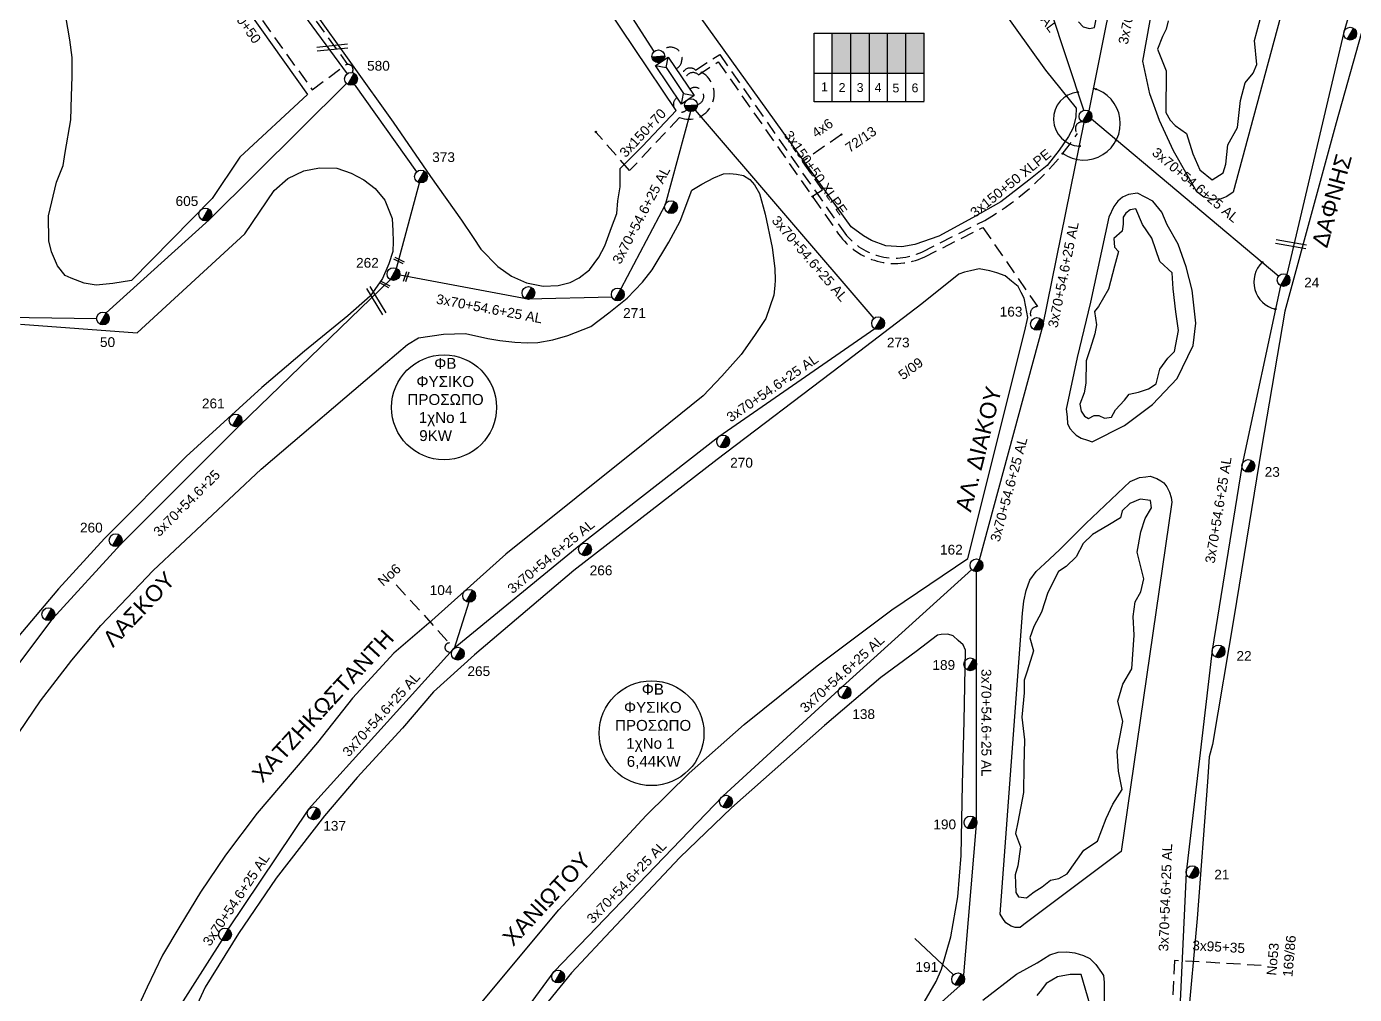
# Model space of a CAD drawing. Header units: millimetres. Extents: x 1421 to 10994, y 848 to 1896.
# Drawn here: x 9463.7 to 9708.6, y 1162.6 to 1341.1 of the extents above; entities that cross this region are included whole.
import ezdxf
from ezdxf.enums import TextEntityAlignment as Align

# ---------------------------------------------------------------- set-up
doc = ezdxf.new("R2010")
doc.units = ezdxf.units.MM
doc.linetypes.add('DASHED', pattern=[19.05, 12.7, -6.35])
for name, color, linetype, lineweight in [('.15AL', 7, 'DASHED', 30), ('3x150+50 XLPE', 7, 'SYN_LINE', 30), ('3x150+70', 7, 'Continuous', 30), ('3x70+54.6+25 AL', 7, 'SYN_LINE', 30), ('3x95+35', 7, 'Continuous', 30), ('4x16', 7, 'Continuous', 30), ('4x6', 7, 'SYN_LINE', 30), ('Pillar Υποσταθμού', 7, 'SYN_LINE', 30), ('Άγνωστα', 7, 'Continuous', 30)]:
    doc.layers.add(name, color=color, linetype=linetype, lineweight=lineweight)
for name, color, linetype in [('TEXT ΚΑΛΩΔΙΩΝ', 7, 'Continuous'), ('Μηχανική τομή', 7, 'Continuous'), ('Στύλος ΦΜ', 7, 'Continuous'), ('Στύλος ΦΜ @ 1', 7, 'Continuous'), ('Συνδέσεις', 7, 'Continuous'), ('Τομή', 7, 'Continuous'), ('Υποσταθμός εναέριος 2 στύλων', 7, 'Continuous'), ('Υποσταθμός πόλεως', 7, 'Continuous'), ('Υπόβαθρο ΔΕΗ', 7, 'Continuous')]:
    doc.layers.add(name, color=color, linetype=linetype)
doc.styles.add('arial', font='arial.ttf', dxfattribs={"height": 3})
doc.styles.get("Standard").update_dxf_attribs({"font": 'arial.ttf', "height": 1.8})
doc.linetypes.add('SYN_LINE', pattern='A,0.5,-0.0001,["/\\/\\/\\/",Standard,S=0.1,R=0,X=0,Y=-0.05],-0.25', length=0.7501)

# ---------------------------------------------------------------- blocks, each defined once
blk = doc.blocks.new('ΥΠΑΡΧΩΝ ΤΣΙΜΕΝΤΕΝΙΟΣ ΣΤΥΛΟΣ')
at = {"layer": 'Στύλος ΦΜ'}
blk.add_hatch(color=7, dxfattribs=at).paths.add_polyline_path([(-1.29, -2.28, 0.574793), (2.62, 0, 0.268822), (1.3, 2.27)])
at = {"layer": 'Στύλος ΦΜ', "color": 7}
blk.add_line((-1.29, -2.28), (1.3, 2.27), dxfattribs=at)
blk.add_circle((0, 0), 2.62, dxfattribs=at)
at = {"layer": 'Στύλος ΦΜ', "flags": 4}
for tag, p in [('ΑΡΙΘΜΟΣ', (-4.68, 8.05)), ('ΤΥΠΟΣ', (-4.91, 3.03))]:
    blk.add_attdef(tag, p, '', height=4, dxfattribs=at)
blk = doc.blocks.new('ΥΠΟΣΤΑΘΜΟΣ ΕΝΑΕΡΙΟΣ ΕΠΙ 2 ΣΤΥΛΩΝ')
at = {"layer": 'Υποσταθμός εναέριος 2 στύλων', "linetype": 'Continuous'}
for points in [[(-11.97, -2.11, 0.574793), (-8.45, -0.07, 0.268822), (-9.64, 1.98)], [(9.68, -2.15, 0.574793), (13.19, -0.1, 0.268822), (12.01, 1.95)]]:
    blk.add_hatch(color=256, dxfattribs=at).paths.add_polyline_path(points)
for p, q in [((-11.97, -2.11), (-9.64, 1.98)), ((9.68, -2.15), (12.01, 1.95))]:
    blk.add_line(p, q, dxfattribs=at)
for centre in [(-10.81, -0.07), (10.84, -0.1)]:
    blk.add_circle(centre, 2.36, dxfattribs=at)
at = {"layer": 'Υποσταθμός πόλεως', "linetype": 'Continuous', "ltscale": 40}
blk.add_lwpolyline([(-8.57, 2.82), (8.57, 2.82), (8.57, -2.82), (-8.57, -2.82)], close=True, dxfattribs=at)
for points in [[(-5.75, 0), (-8.57, 2.82)], [(-8.57, -2.82), (-5.75, 0)], [(-5.75, 0), (5.75, 0)], [(5.75, 0), (8.57, 2.82)], [(8.57, -2.82), (5.75, 0)]]:
    blk.add_lwpolyline(points, dxfattribs=at)
at = {"layer": 'Υποσταθμός εναέριος 2 στύλων', "ltscale": 40, "flags": 1}
for tag, p in [('ΜΕΤΑΣΧΗΜΑΤΙΣΜΟΣ', (14.09, 2.51)), ('ΙΣΧΥΣ', (14.07, -0.28)), ('ΑΡΙΘΜΟΣ', (14.19, -3))]:
    blk.add_attdef(tag, p, '', height=1.8, dxfattribs=at)
blk = doc.blocks.new('ΤΟΜΗ')
at = {"layer": 'Τομή', "ltscale": 40}
for p, q in [((11.33, -0.65), (-11.4, -0.65)), ((11.33, -3.42), (-11.4, -3.42))]:
    blk.add_line(p, q, dxfattribs=at)
blk = doc.blocks.new('_ΣΥΝΔΕΣΗ')
at = {"layer": 'Συνδέσεις', "linetype": 'SYN_LINE', "ltscale": 40}
blk.add_hatch(color=256, dxfattribs=at).paths.add_polyline_path([(0.5, -0.01, 1), (-0.5, -0.01, 1)])
at = {"layer": 'Συνδέσεις'}
blk.add_circle((0, -0.01), 0.5, dxfattribs=at)
blk = doc.blocks.new('ΜΗΧΑΝΙΚΗ ΤΟΜΗ')
at = {"layer": 'Μηχανική τομή', "ltscale": 40}
for p, q in [((-3.79, 1.21), (3.79, 1.21)), ((3.79, -0.34), (-3.79, -0.34))]:
    blk.add_line(p, q, dxfattribs=at)

msp = doc.modelspace()

# ---------------------------------------------------------------- hatches: boundary and pattern name
at = {"layer": 'Pillar Υποσταθμού', "linetype": 'Continuous', "lineweight": -3, "ltscale": 0.2}
h = msp.add_hatch(color=85, dxfattribs=at)
h.dxf.hatch_style = 1
h.paths.add_polyline_path([(9615.73, 1339.92), (9612.29, 1339.92), (9612.29, 1332.56), (9615.73, 1332.56)])
h = msp.add_hatch(color=6, dxfattribs=at)
h.dxf.hatch_style = 1
h.paths.add_polyline_path([(9619.17, 1339.92), (9615.73, 1339.92), (9615.73, 1332.56), (9619.17, 1332.55)])
h = msp.add_hatch(color=1, dxfattribs=at)
h.dxf.hatch_style = 1
h.paths.add_polyline_path([(9622.47, 1332.55), (9622.47, 1339.92), (9619.17, 1339.92), (9619.17, 1332.55)])
h = msp.add_hatch(color=206, dxfattribs=at)
h.dxf.hatch_style = 1
h.paths.add_polyline_path([(9625.85, 1332.55), (9625.85, 1339.92), (9622.56, 1339.92), (9622.55, 1332.55)])
h = msp.add_hatch(color=30, dxfattribs=at)
h.dxf.hatch_style = 1
h.paths.add_polyline_path([(9629.25, 1332.55), (9629.25, 1339.92), (9625.95, 1339.92), (9625.95, 1332.55)])

# ---------------------------------------------------------------- linework, layer by layer
at = {"layer": '.15AL', "color": 85, "linetype": 'DASHED', "lineweight": -3, "ltscale": 0.2}
msp.add_lwpolyline([(9514.86, 1345.25), (9522.89, 1334.15)], dxfattribs=at)
at = {"lineweight": -3, "ltscale": 0.2}
for centre in [(9540.68, 1270.91), (9578.95, 1210.81)]:
    msp.add_circle(centre, 9.67, dxfattribs=at)
at = {"layer": '3x150+50 XLPE', "color": 85, "linetype": 'DASHED', "lineweight": -3, "ltscale": 0.2}
msp.add_lwpolyline([(9471.65, 1391.76), (9516.36, 1329.5), (9522.4, 1333.97, -0.855025), (9523.73, 1332.66, -1.538523)], format="xyb", dxfattribs=at)
at = {"layer": '3x150+50 XLPE', "color": 30, "linetype": 'DASHED', "lineweight": -3, "ltscale": 0.2}
for points in [[(9584.69, 1331.61, -0.770565), (9587.04, 1333.12), (9591.53, 1335.99), (9614.28, 1303.45, 0.363988), (9628.8, 1299.54), (9640.4, 1305.4, 0.116771), (9657.5, 1321.44, -0.701161), (9658.4, 1323.55)], [(9675.38, 1168.88), (9674.56, 1151.69, 0.807471), (9674.73, 1149.65, 1.716015)]]:
    msp.add_lwpolyline(points, format="xyb", dxfattribs=at)
at = {"layer": '3x150+50 XLPE', "color": 206, "linetype": 'DASHED', "lineweight": -3, "ltscale": 0.2}
for points in [[(9588.24, 1332.7, -0.922322), (9584.11, 1324.37)], [(9585.22, 1330.77, -0.770565), (9587.58, 1332.27), (9591.26, 1334.63), (9613.46, 1302.87, 0.364348), (9629.24, 1298.64), (9640.07, 1304.11), (9650.12, 1289.49, 0.698198), (9649.26, 1287.19)]]:
    msp.add_lwpolyline(points, format="xyb", dxfattribs=at)
msp.add_lwpolyline([(9574.91, 1314.58), (9568.68, 1321.69)], dxfattribs=at)
at = {"layer": '3x150+50 XLPE', "color": 6, "linetype": 'DASHED', "lineweight": -3, "ltscale": 0.2}
msp.add_lwpolyline([(9531.84, 1238.17), (9541.67, 1227.45, 1.378988), (9542.15, 1225.96)], format="xyb", dxfattribs=at)
at = {"layer": '3x150+50 XLPE', "color": 1, "linetype": 'DASHED', "lineweight": -3, "ltscale": 0.2}
msp.add_arc((9582.45, 1335.21), 2.13, 299.2138, 138.1221, dxfattribs=at)
at = {"layer": '3x150+50 XLPE', "color": 85, "linetype": 'DASHED', "lineweight": -3, "ltscale": 0.2}
msp.add_arc((9586.96, 1328.29), 1.62, 286.0042, 126.011, dxfattribs=at)
at = {"layer": '3x150+50 XLPE', "color": 6, "linetype": 'DASHED', "lineweight": -3, "ltscale": 0.2}
msp.add_arc((9584.43, 1326.81), 1.45, 122.0475, 314.3566, dxfattribs=at)
at = {"layer": '3x150+70', "color": 206, "linetype": 'DASHED', "lineweight": -3, "ltscale": 0.2}
for points in [[(9584.11, 1324.37), (9574.91, 1314.58)], [(9606.79, 1316.21), (9610.46, 1310.96), (9608.64, 1309.77)]]:
    msp.add_lwpolyline(points, dxfattribs=at)
at = {"layer": '3x70+54.6+25 AL', "color": 1, "lineweight": -3, "ltscale": 15}
for points in [[(9430.15, 1451.71), (9451.41, 1430.75), (9464.74, 1412.5), (9483.34, 1386.29), (9499.53, 1364.15), (9522.83, 1332.45)], [(9736.9, 1442.33), (9729.9, 1419.69), (9720.8, 1388.55), (9706.65, 1340.13), (9696.09, 1295.4)]]:
    msp.add_lwpolyline(points, dxfattribs=at)
at = {"layer": '3x70+54.6+25 AL', "color": 1, "linetype": 'SYN_LINE', "lineweight": -3, "ltscale": 15}
for points in [[(9579.42, 1336.52), (9569.79, 1351.63), (9550.29, 1379.15), (9534.12, 1402.45), (9518.07, 1423.7)], [(9610.34, 1141.53), (9636.45, 1164.74), (9638.89, 1193.98), (9638.89, 1223.32), (9638.87, 1240.6)]]:
    msp.add_lwpolyline(points, dxfattribs=at)
at = {"layer": '3x70+54.6+25 AL', "color": 206, "linetype": 'SYN_LINE', "lineweight": -3, "ltscale": 15}
for points in [[(9658.67, 1325.71), (9652.55, 1344.28), (9632.22, 1371.92), (9611.11, 1400.42), (9595.98, 1422.69)], [(9639.46, 1242.8), (9651.14, 1285.9), (9658.75, 1323.42)]]:
    msp.add_lwpolyline(points, dxfattribs=at)
at = {"layer": '3x70+54.6+25 AL', "color": 30, "linetype": 'SYN_LINE', "lineweight": -3, "ltscale": 15}
for points in [[(9676.79, 1388.15), (9666.14, 1358.19), (9659.57, 1325.59)], [(9660.08, 1324.13), (9694.61, 1295.13)], [(9694.93, 1293.35), (9687.86, 1260.35), (9682.35, 1226.12), (9677.53, 1185.1), (9675.96, 1150.83)]]:
    msp.add_lwpolyline(points, dxfattribs=at)
at = {"layer": '3x70+54.6+25 AL', "color": 27, "lineweight": -3, "ltscale": 15}
for points in [[(9478.35, 1288.32), (9497.34, 1305.52), (9522.69, 1330.67)], [(9396.58, 1195.36), (9412.31, 1234.98), (9425.22, 1258.38), (9455.9, 1287.58), (9476.59, 1287.32)], [(9522.26, 1092.24), (9524.23, 1109.47), (9538.12, 1135.67), (9560.98, 1166.85), (9592.09, 1199.2), (9613.47, 1218.8), (9638, 1240.98)]]:
    msp.add_lwpolyline(points, dxfattribs=at)
at = {"layer": '3x70+54.6+25 AL', "color": 85, "linetype": 'SYN_LINE', "lineweight": -3, "ltscale": 15}
for points in [[(9535.64, 1314.35), (9524.2, 1330.54)], [(9586.12, 1325.48), (9581.45, 1308.29), (9573.28, 1292.78)], [(9531.94, 1296.51), (9536.13, 1312.34)], [(9571.67, 1291.23), (9556.11, 1290.84), (9532.51, 1295.27)]]:
    msp.add_lwpolyline(points, dxfattribs=at)
at = {"layer": '3x70+54.6+25 AL', "color": 6, "linetype": 'SYN_LINE', "lineweight": -3, "ltscale": 15}
for points in [[(9586.99, 1325.75), (9619.97, 1287.32)], [(9620.16, 1285.4), (9591.35, 1265.47), (9565.91, 1245.61), (9542.38, 1226.3), (9515.71, 1196.77), (9500.86, 1174.71)], [(9499.7, 1172.66), (9491.16, 1159.24), (9482.78, 1131.41)]]:
    msp.add_lwpolyline(points, dxfattribs=at)
at = {"layer": '3x70+54.6+25 AL', "color": 173, "lineweight": -3, "ltscale": 15}
msp.add_lwpolyline([(9431.23, 1156.94), (9442.01, 1183.17), (9453.07, 1211.36), (9468.55, 1231.94), (9480.99, 1245.6), (9503.01, 1267.61), (9530.78, 1294.47)], dxfattribs=at)
at = {"layer": '3x70+54.6+25 AL', "color": 6, "linetype": 'SYN_LINE', "lineweight": -3, "ltscale": 10}
msp.add_lwpolyline([(9545.26, 1234.97), (9542.58, 1226.46)], dxfattribs=at)
at = {"layer": '3x95+35', "color": 30, "linetype": 'DASHED', "lineweight": -3, "ltscale": 0.2}
msp.add_lwpolyline([(9691.35, 1167.97), (9675.38, 1168.88)], dxfattribs=at)
at = {"layer": '4x16', "color": 1, "linetype": 'SYN_LINE', "lineweight": -3, "ltscale": 10}
msp.add_lwpolyline([(9627.5, 1172.93), (9634.63, 1166.24)], dxfattribs=at)
at = {"layer": '4x6', "color": 206, "linetype": 'DASHED', "lineweight": -3, "ltscale": 0.2}
msp.add_lwpolyline([(9613.98, 1321.24), (9606.79, 1316.21)], dxfattribs=at)
at = {"layer": 'Pillar Υποσταθμού', "linetype": 'Continuous', "lineweight": -3, "ltscale": 40}
for points in [[(9608.96, 1327.28), (9608.96, 1339.92), (9629.25, 1339.92)], [(9612.29, 1327.28), (9612.29, 1339.92)], [(9615.73, 1327.27), (9615.73, 1339.92)], [(9619.17, 1327.27), (9619.17, 1339.92)], [(9622.47, 1327.27), (9622.47, 1339.92)], [(9625.85, 1327.26), (9625.85, 1339.92)], [(9629.25, 1327.38), (9629.25, 1339.92)], [(9608.96, 1332.56), (9629.25, 1332.54)], [(9629.25, 1327.25), (9629.25, 1327.25), (9608.96, 1327.28)]]:
    msp.add_lwpolyline(points, dxfattribs=at)
at = {"layer": 'Υπόβαθρο ΔΕΗ', "lineweight": -3, "ltscale": 0.1}
for points in [[(9586.61, 1423.84), (9651.6, 1333.11), (9657.26, 1326.07), (9657.21, 1324.52), (9656.71, 1322.47), (9655.83, 1320.84), (9654.15, 1318.36), (9651.94, 1315.5), (9648.54, 1312.81), (9643.35, 1308.84), (9638.16, 1305.87), (9631.93, 1302.48), (9627.5, 1300.97), (9625.09, 1300.5), (9622.17, 1300.73), (9619.53, 1301.67), (9618.02, 1302.57), (9615.75, 1304.22), (9540.65, 1408.78)], [(9470.83, 1408.18), (9531.31, 1323.54), (9538.21, 1313.52), (9543.88, 1305.44), (9546.07, 1302.25), (9547.45, 1300.09), (9550.59, 1296.88), (9553.11, 1295.09), (9555.89, 1293.86), (9558.94, 1293.27), (9561.72, 1293.4), (9563.94, 1293.92), (9565.61, 1294.82), (9567.48, 1296.29), (9569.23, 1298.64), (9570.35, 1300.71), (9571.56, 1304.08), (9572.53, 1306.68), (9572.76, 1309), (9573.18, 1311.56), (9573.15, 1314.94), (9577.31, 1319.1), (9583.49, 1325.67), (9560.46, 1360.02)], [(9467.9, 1395.59), (9515.52, 1328.62), (9503.01, 1317.08), (9497.93, 1309.41), (9483.07, 1294.33), (9479.58, 1293.76), (9476.54, 1293.47), (9474.34, 1293.79), (9471.92, 1294.72), (9470.82, 1295.21), (9469.42, 1296.99), (9468.27, 1299.62), (9467.82, 1301.62), (9467.71, 1306.22), (9469.23, 1312.43), (9470.46, 1315.54), (9470.81, 1317.93), (9471.87, 1323.95), (9471.97, 1328.33), (9472.13, 1331.91), (9472.13, 1335.43), (9471.7, 1338.72), (9470.27, 1346.97)], [(9720.25, 1377.04), (9705.22, 1323.37), (9701.5, 1309.84), (9695.77, 1288.68), (9691.46, 1263.39), (9686.38, 1232.43), (9682.4, 1208.72), (9681.81, 1206.48), (9681.47, 1201.83), (9679.57, 1176.66), (9677.82, 1157.11), (9677.92, 1147.77), (9678.54, 1126.52), (9678.9, 1116.29)], [(9698.09, 1354.6), (9686.2, 1310.63), (9685.04, 1309.77), (9684.02, 1309.38), (9682.58, 1309.23), (9680.82, 1309.65), (9679.49, 1310.65), (9677.73, 1313.77), (9675.2, 1318.25), (9672.6, 1323.8), (9670.84, 1328.75), (9669.56, 1334.78), (9672.15, 1349.16)], [(9657.66, 1342.03), (9658.58, 1341.08), (9659.7, 1340.77), (9660.61, 1341), (9661.02, 1342.8)], [(9674.21, 1342.2), (9673.84, 1340.64), (9673.21, 1339.33), (9672.27, 1336.95), (9673.84, 1332.99), (9673.77, 1325.31), (9674.59, 1323.87), (9675.52, 1322.87), (9677.59, 1321.43), (9678.78, 1317.65), (9680.09, 1314.71), (9682.34, 1312.9), (9684.34, 1314.15), (9684.84, 1315.77), (9685.22, 1319.33), (9687.03, 1322.52), (9687.59, 1327.48), (9688.41, 1330.79), (9689.91, 1332.54), (9690.59, 1334.17), (9690.16, 1338.6), (9691.41, 1343.38)], [(9462.58, 1286.25), (9484.07, 1284.68), (9503.92, 1302.91), (9509.35, 1310.89), (9511.86, 1313.11), (9514.83, 1314.52), (9517.72, 1315.07), (9520.89, 1315.05), (9523.57, 1314.13), (9525.91, 1312.88), (9527.97, 1311.26), (9529.78, 1309.13), (9531.11, 1305.74), (9531.27, 1303.45), (9531.33, 1301.53), (9531.22, 1299.68), (9530.51, 1297.39), (9529.33, 1294.65), (9527.06, 1291.42), (9522.92, 1287.78), (9514.97, 1281.29), (9507.05, 1274.58), (9493.14, 1261.85), (9478.04, 1246.72), (9469.59, 1237.45), (9461.99, 1228.37)], [(9460.96, 1208.99), (9466.27, 1216.77), (9472.05, 1224.27), (9477.4, 1230.66), (9487.04, 1240.83), (9506.96, 1259.5), (9529.91, 1279.06), (9533.92, 1282.48), (9535.95, 1283.72), (9540.58, 1284.39), (9544.65, 1284.55), (9548.76, 1283.6), (9551, 1283.23), (9553.71, 1282.91), (9555.99, 1282.8), (9557.98, 1282.87), (9560.77, 1283.35), (9563.49, 1284.19), (9567.74, 1285.83), (9571.1, 1288.36), (9574.48, 1291.04), (9577.26, 1293.98), (9579.08, 1296.28), (9582.11, 1301.38), (9584.21, 1305.28), (9586.38, 1310.97), (9588.2, 1312.1), (9590.41, 1313.23), (9592.2, 1313.98), (9593.37, 1314.02), (9594.62, 1313.94), (9595.91, 1313.69), (9597.08, 1312.91), (9597.94, 1311.95), (9598.87, 1310.34), (9599.93, 1306.57), (9601.18, 1300.4), (9601.67, 1296.5), (9601.75, 1294.38), (9601.67, 1293.38), (9601.51, 1291.61), (9600.01, 1287.28), (9597.94, 1284.19), (9595.46, 1280.65), (9591.9, 1276.64), (9588.5, 1273.01), (9578.02, 1264.63), (9552.1, 1243.83), (9537.88, 1231.08), (9531.41, 1225.56), (9523.82, 1217.29), (9517.37, 1209.1), (9506.22, 1196.05), (9500.4, 1188.34), (9495.79, 1181.46), (9491.94, 1175.21), (9488.79, 1169.84), (9485.94, 1163.97), (9483.06, 1157.71)], [(9543.32, 1156.06), (9561.83, 1178.21), (9577.93, 1195.61), (9585.87, 1203.44), (9596.02, 1212.41), (9609.48, 1223.24), (9623.24, 1233.54), (9637.29, 1243.06), (9647.79, 1285.01), (9648.34, 1287.47), (9648, 1289.46), (9647.65, 1291.05), (9647.12, 1292.11), (9646.59, 1293.17), (9645.32, 1294.21), (9644.17, 1295.15), (9642.61, 1295.72), (9641.34, 1296.08), (9639.35, 1296.44), (9637.78, 1296.08), (9636.66, 1295.84), (9635.65, 1295.47), (9628.82, 1290.01), (9613.72, 1278.52), (9591.08, 1261.28), (9564.59, 1240.83), (9546.3, 1225.28), (9538.73, 1218.41), (9533.05, 1211.71), (9524.69, 1202.64), (9518.61, 1195.56), (9509.75, 1184.08), (9502.75, 1173.89), (9496.61, 1163.95), (9493.67, 1157.59)], [(9629.23, 1161.23), (9631.42, 1165.03), (9632.41, 1167.28), (9634.13, 1173.23), (9635.43, 1180.64), (9636.07, 1188.27), (9636.31, 1201.42), (9636.62, 1213.03), (9636.88, 1226.13), (9636.45, 1227.1), (9635.52, 1227.92), (9634.59, 1228.74), (9633.57, 1229.06), (9632.34, 1229.04), (9631.71, 1228.92), (9627.76, 1225.9), (9621.26, 1221.09), (9610.86, 1212.24), (9593.72, 1197.03), (9584.18, 1187.86), (9569.48, 1172.29), (9564.21, 1166.61), (9554.76, 1155.03)], [(9640.02, 1161.56), (9646.23, 1166.37), (9650.04, 1168.47), (9652.42, 1169.96), (9653.94, 1170.43), (9655.52, 1170.46), (9657.01, 1170.31), (9658.59, 1169.81), (9659.81, 1169.27), (9660.88, 1168.14), (9661.92, 1166.69), (9662.28, 1166.09), (9662.43, 1164.84), (9662.27, 1150.55)], [(9659.75, 1160.84), (9658.21, 1166.28), (9656.14, 1166.33), (9653.84, 1165.85), (9651.72, 1164.65), (9650.86, 1163.5), (9649.99, 1162.44)]]:
    msp.add_lwpolyline(points, dxfattribs=at)
for points in [[(9663.27, 1305.98), (9659.91, 1290.34), (9657.45, 1280.12), (9655.43, 1270.56), (9655.57, 1269.16), (9655.69, 1267.89), (9656.16, 1266.97), (9656.68, 1266.35), (9657.25, 1265.76), (9658.2, 1265.21), (9659.32, 1264.83), (9660.18, 1264.53), (9666.2, 1267.59), (9671.35, 1271.45), (9675.9, 1276.23), (9678.86, 1282.31), (9679.3, 1286.46), (9678.63, 1292.54), (9677.52, 1296.8), (9676.07, 1300.99), (9674.05, 1304.6), (9673.03, 1306.92), (9671.39, 1308.97), (9668.55, 1310.41), (9666.9, 1310.19), (9665.83, 1309.69), (9664.94, 1308.93), (9664.23, 1307.95)], [(9668.25, 1307.54), (9667.23, 1307.32), (9666.42, 1306.7), (9665.94, 1305.98), (9665.94, 1304.69), (9665.75, 1303.43), (9664.21, 1302.04), (9664.3, 1300.48), (9665.06, 1299.63), (9664.33, 1296.94), (9663.21, 1292.69), (9661.4, 1289.54), (9660.67, 1288.62), (9661.01, 1286.13), (9660.71, 1284.49), (9659.86, 1281.73), (9659.12, 1279.52), (9659.06, 1275.4), (9658.72, 1273.56), (9657.93, 1271.47), (9658.18, 1270.23), (9658.78, 1269.26), (9659.51, 1268.86), (9660.6, 1269.38), (9661.45, 1269.38), (9662.46, 1268.92), (9663.76, 1269.11), (9664.52, 1270.44), (9666.19, 1272.23), (9667.01, 1273.32), (9668.74, 1273.72), (9670.59, 1274.32), (9671.99, 1275.26), (9672.69, 1277.95), (9674.15, 1279.98), (9675.42, 1281.19), (9676.16, 1285.09), (9675.64, 1288.54), (9675.12, 1292.74), (9674.97, 1295.74), (9672.69, 1297.84), (9671.21, 1302.13), (9669.48, 1304.65)], [(9674.89, 1253.43), (9665.54, 1189.01), (9647.59, 1175.51), (9646.92, 1175), (9646.03, 1175), (9645.26, 1175.21), (9644.26, 1175.85), (9643.72, 1176.62), (9643.26, 1177.41), (9647.36, 1232.94), (9647.58, 1235.15), (9648.05, 1237.13), (9648.71, 1239.04), (9649.88, 1240.66), (9651.51, 1242.08), (9654.18, 1244.65), (9659.05, 1249.49), (9667.19, 1257.22), (9668.91, 1257.96), (9670.13, 1258.12), (9670.93, 1258.23), (9672.16, 1257.81), (9672.87, 1257.36), (9673.41, 1256.96), (9673.96, 1256.23), (9674.48, 1255.29), (9674.77, 1254.29)], [(9669.04, 1254), (9667.15, 1253.16), (9665.73, 1251.83), (9665.41, 1250.51), (9663.07, 1249.12), (9660.25, 1247.45), (9658.54, 1245.79), (9657.29, 1243.36), (9655.39, 1241.57), (9654.02, 1240.62), (9652.04, 1236.73), (9650.86, 1233.11), (9649.45, 1230.52), (9648.74, 1228.4), (9649.4, 1226), (9648.2, 1222.25), (9647.66, 1220.57), (9647.69, 1218.27), (9647.26, 1213.78), (9647.73, 1209.58), (9647.63, 1204.8), (9647.52, 1199.89), (9646.49, 1194.39), (9646.09, 1192.28), (9647, 1189.83), (9646.52, 1186.33), (9645.99, 1184.66), (9646.06, 1183.09), (9646.16, 1181.42), (9646.62, 1180.65), (9648.13, 1180.45), (9648.73, 1180.92), (9649.5, 1181.52), (9651, 1182.49), (9652.54, 1183.72), (9654.05, 1184.02), (9655.58, 1184.86), (9658.69, 1189.23), (9661.17, 1190.9), (9662.79, 1195.08), (9664.02, 1197.69), (9665.73, 1200.42), (9665.09, 1203.78), (9664.82, 1207.47), (9665.84, 1212.99), (9664.93, 1216.73), (9665.84, 1219.88), (9667.5, 1222.71), (9667.93, 1228.9), (9667.77, 1232.32), (9668.14, 1235.04), (9669.16, 1236.91), (9669.74, 1239.31), (9668.51, 1244.17), (9669.21, 1247.98), (9669.96, 1250.44), (9671.13, 1252.36), (9670.97, 1253.75)]]:
    msp.add_lwpolyline(points, close=True, dxfattribs=at)
at = {"layer": 'Υπόβαθρο ΔΕΗ', "lineweight": -3}
for centre, radius, start, end in [((9658.64, 1323.26), 6.75, 235.1824, 74.8085), ((9658.08, 1324.09), 5, 95.9253, 267.6164), ((9695.13, 1294.02), 5.11, 134.1378, 257.2841)]:
    msp.add_arc(centre, radius, start, end, dxfattribs=at)

# ---------------------------------------------------------------- block references
at = {"layer": 'Μηχανική τομή', "lineweight": -3, "xscale": 0.2499999999999679, "yscale": 0.2499999999999679, "zscale": 0.2499999999999679}
for p, rotation in [((9532.43, 1298.09), 152.5397229287567), ((9533.82, 1294.98), 70.52387694504057), ((9529.83, 1293.69), 152.5397229287567)]:
    msp.add_blockref('ΜΗΧΑΝΙΚΗ ΤΟΜΗ', p, dxfattribs=dict(at, rotation=rotation))
at = {"layer": 'Στύλος ΦΜ @ 1', "color": 1, "lineweight": -3, "ltscale": 40}
ref = msp.add_blockref('ΥΠΑΡΧΩΝ ΤΣΙΜΕΝΤΕΝΙΟΣ ΣΤΥΛΟΣ', (9707.79, 1339.84), dxfattribs=dict(at, xscale=0.4499999999998181, yscale=0.4499999999998181, zscale=0.4499999999998181))
ref.add_attrib('ΑΡΙΘΜΟΣ', '25', (9711.46, 1338.12), dxfattribs={"layer": 'Στύλος ΦΜ', "height": 1.8, "flags": 4})
ref = msp.add_blockref('ΥΠΑΡΧΩΝ ΤΣΙΜΕΝΤΕΝΙΟΣ ΣΤΥΛΟΣ', (9523.52, 1331.5), dxfattribs=dict(at, xscale=0.4499999999998181, yscale=0.4499999999998181, zscale=0.4499999999998181))
ref.add_attrib('ΑΡΙΘΜΟΣ', '580', (9526.49, 1333.01), dxfattribs={"layer": 'Στύλος ΦΜ', "height": 1.8, "flags": 4})
at = {"layer": 'Στύλος ΦΜ @ 1', "color": 1, "lineweight": -3, "ltscale": 40, "xscale": 0.4499999999998181, "yscale": 0.4499999999998181, "zscale": 0.4499999999998181}
for p in [(9658.99, 1324.57), (9582.54, 1307.84), (9556.24, 1292.01), (9467.7, 1232.76), (9592.69, 1198.18), (9500.28, 1173.68), (9561.72, 1165.93)]:
    msp.add_blockref('ΥΠΑΡΧΩΝ ΤΣΙΜΕΝΤΕΝΙΟΣ ΣΤΥΛΟΣ', p, dxfattribs=at)
at = {"layer": 'Στύλος ΦΜ @ 1', "color": 1, "lineweight": -3, "ltscale": 40}
ref = msp.add_blockref('ΥΠΑΡΧΩΝ ΤΣΙΜΕΝΤΕΝΙΟΣ ΣΤΥΛΟΣ', (9536.43, 1313.48), dxfattribs=dict(at, xscale=0.4499999999998181, yscale=0.4499999999998181, zscale=0.4499999999998181))
ref.add_attrib('ΑΡΙΘΜΟΣ', '373', (9538.5, 1316.16), dxfattribs={"layer": 'Στύλος ΦΜ', "height": 1.8, "flags": 4})
ref = msp.add_blockref('ΥΠΑΡΧΩΝ ΤΣΙΜΕΝΤΕΝΙΟΣ ΣΤΥΛΟΣ', (9496.67, 1306.49), dxfattribs=dict(at, xscale=0.4499999999998181, yscale=0.4499999999998181, zscale=0.4499999999998181))
ref.add_attrib('ΑΡΙΘΜΟΣ', '605', (9491.17, 1308.06), dxfattribs={"layer": 'Στύλος ΦΜ', "height": 1.8, "flags": 4})
ref = msp.add_blockref('ΥΠΑΡΧΩΝ ΤΣΙΜΕΝΤΕΝΙΟΣ ΣΤΥΛΟΣ', (9531.36, 1295.49), dxfattribs=dict(at, xscale=0.4499999999998181, yscale=0.4499999999998181, zscale=0.4499999999998181))
ref.add_attrib('ΑΡΙΘΜΟΣ', '262', (9524.46, 1296.67), dxfattribs={"layer": 'Στύλος ΦΜ', "height": 1.8, "flags": 4})
ref = msp.add_blockref('ΥΠΑΡΧΩΝ ΤΣΙΜΕΝΤΕΝΙΟΣ ΣΤΥΛΟΣ', (9695.51, 1294.38), dxfattribs=dict(at, xscale=0.4499999999998181, yscale=0.4499999999998181, zscale=0.4499999999998181))
ref.add_attrib('ΑΡΙΘΜΟΣ', '24', (9699.31, 1293.03), dxfattribs={"layer": 'Στύλος ΦΜ', "height": 1.8, "flags": 4})
ref = msp.add_blockref('ΥΠΑΡΧΩΝ ΤΣΙΜΕΝΤΕΝΙΟΣ ΣΤΥΛΟΣ', (9572.73, 1291.73), dxfattribs=dict(at, xscale=0.4499999999998181, yscale=0.4499999999998181, zscale=0.4499999999998181))
ref.add_attrib('ΑΡΙΘΜΟΣ', '271', (9573.71, 1287.41), dxfattribs={"layer": 'Στύλος ΦΜ', "height": 1.8, "flags": 4})
ref = msp.add_blockref('ΥΠΑΡΧΩΝ ΤΣΙΜΕΝΤΕΝΙΟΣ ΣΤΥΛΟΣ', (9477.77, 1287.3), dxfattribs=dict(at, xscale=0.4499999999998181, yscale=0.4499999999998181, zscale=0.4499999999998181))
ref.add_attrib('ΑΡΙΘΜΟΣ', '50', (9477.23, 1282.04), dxfattribs={"layer": 'Στύλος ΦΜ', "height": 1.8, "flags": 4})
ref = msp.add_blockref('ΥΠΑΡΧΩΝ ΤΣΙΜΕΝΤΕΝΙΟΣ ΣΤΥΛΟΣ', (9650.03, 1286.3), dxfattribs=dict(at, xscale=0.4499999999998181, yscale=0.4499999999998181, zscale=0.4499999999998181))
ref.add_attrib('ΑΡΙΘΜΟΣ', '163', (9643.16, 1287.66), dxfattribs={"layer": 'Στύλος ΦΜ', "height": 1.8, "flags": 4})
ref = msp.add_blockref('ΥΠΑΡΧΩΝ ΤΣΙΜΕΝΤΕΝΙΟΣ ΣΤΥΛΟΣ', (9620.74, 1286.43), dxfattribs=dict(at, xscale=0.4499999999998181, yscale=0.4499999999998181, zscale=0.4499999999998181))
ref.add_attrib('ΑΡΙΘΜΟΣ', '273', (9622.35, 1281.97), dxfattribs={"layer": 'Στύλος ΦΜ', "height": 1.8, "flags": 4})
ref = msp.add_blockref('ΥΠΑΡΧΩΝ ΤΣΙΜΕΝΤΕΝΙΟΣ ΣΤΥΛΟΣ', (9502.24, 1268.5), dxfattribs=dict(at, xscale=0.4499999999998181, yscale=0.4499999999998181, zscale=0.4499999999998181))
ref.add_attrib('ΑΡΙΘΜΟΣ', '261', (9496.03, 1270.73), dxfattribs={"layer": 'Στύλος ΦΜ', "height": 1.8, "flags": 4})
ref = msp.add_blockref('ΥΠΑΡΧΩΝ ΤΣΙΜΕΝΤΕΝΙΟΣ ΣΤΥΛΟΣ', (9592.16, 1264.61), dxfattribs=dict(at, xscale=0.4499999999998181, yscale=0.4499999999998181, zscale=0.4499999999998181))
ref.add_attrib('ΑΡΙΘΜΟΣ', '270', (9593.45, 1259.8), dxfattribs={"layer": 'Στύλος ΦΜ', "height": 1.8, "flags": 4})
ref = msp.add_blockref('ΥΠΑΡΧΩΝ ΤΣΙΜΕΝΤΕΝΙΟΣ ΣΤΥΛΟΣ', (9689.01, 1260.11), dxfattribs=dict(at, xscale=0.4499999999998181, yscale=0.4499999999998181, zscale=0.4499999999998181))
ref.add_attrib('ΑΡΙΘΜΟΣ', '23', (9692.02, 1258.1), dxfattribs={"layer": 'Στύλος ΦΜ', "height": 1.8, "flags": 4})
ref = msp.add_blockref('ΥΠΑΡΧΩΝ ΤΣΙΜΕΝΤΕΝΙΟΣ ΣΤΥΛΟΣ', (9480.13, 1246.41), dxfattribs=dict(at, xscale=0.4499999999998181, yscale=0.4499999999998181, zscale=0.4499999999998181))
ref.add_attrib('ΑΡΙΘΜΟΣ', '260', (9473.54, 1247.83), dxfattribs={"layer": 'Στύλος ΦΜ', "height": 1.8, "flags": 4})
ref = msp.add_blockref('ΥΠΑΡΧΩΝ ΤΣΙΜΕΝΤΕΝΙΟΣ ΣΤΥΛΟΣ', (9566.67, 1244.71), dxfattribs=dict(at, xscale=0.4499999999998181, yscale=0.4499999999998181, zscale=0.4499999999998181))
ref.add_attrib('ΑΡΙΘΜΟΣ', '266', (9567.54, 1239.94), dxfattribs={"layer": 'Στύλος ΦΜ', "height": 1.8, "flags": 4})
ref = msp.add_blockref('ΥΠΑΡΧΩΝ ΤΣΙΜΕΝΤΕΝΙΟΣ ΣΤΥΛΟΣ', (9638.87, 1241.77), dxfattribs=dict(at, xscale=0.4499999999998181, yscale=0.4499999999998181, zscale=0.4499999999998181))
ref.add_attrib('ΑΡΙΘΜΟΣ', '162', (9632.15, 1243.76), dxfattribs={"layer": 'Στύλος ΦΜ', "height": 1.8, "flags": 4})
ref = msp.add_blockref('ΥΠΑΡΧΩΝ ΤΣΙΜΕΝΤΕΝΙΟΣ ΣΤΥΛΟΣ', (9545.32, 1236.15), dxfattribs=dict(at, xscale=0.4499999999998181, yscale=0.4499999999998181, zscale=0.4499999999998181))
ref.add_attrib('ΑΡΙΘΜΟΣ', '104', (9538.04, 1236.3), dxfattribs={"layer": 'Στύλος ΦΜ', "height": 1.8, "flags": 4})
ref = msp.add_blockref('ΥΠΑΡΧΩΝ ΤΣΙΜΕΝΤΕΝΙΟΣ ΣΤΥΛΟΣ', (9683.51, 1225.89), dxfattribs=dict(at, xscale=0.4499999999998181, yscale=0.4499999999998181, zscale=0.4499999999998181))
ref.add_attrib('ΑΡΙΘΜΟΣ', '22', (9686.82, 1224.16), dxfattribs={"layer": 'Στύλος ΦΜ', "height": 1.8, "flags": 4})
ref = msp.add_blockref('ΥΠΑΡΧΩΝ ΤΣΙΜΕΝΤΕΝΙΟΣ ΣΤΥΛΟΣ', (9543.22, 1225.48), dxfattribs=dict(at, xscale=0.4499999999998181, yscale=0.4499999999998181, zscale=0.4499999999998181))
ref.add_attrib('ΑΡΙΘΜΟΣ', '265', (9545, 1221.35), dxfattribs={"layer": 'Στύλος ΦΜ', "height": 1.8, "flags": 4})
ref = msp.add_blockref('ΥΠΑΡΧΩΝ ΤΣΙΜΕΝΤΕΝΙΟΣ ΣΤΥΛΟΣ', (9637.73, 1223.52), dxfattribs=dict(at, xscale=0.4499999999998181, yscale=0.4499999999998181, zscale=0.4499999999998181))
ref.add_attrib('ΑΡΙΘΜΟΣ', '189', (9630.75, 1222.49), dxfattribs={"layer": 'Στύλος ΦΜ', "height": 1.8, "flags": 4})
ref = msp.add_blockref('ΥΠΑΡΧΩΝ ΤΣΙΜΕΝΤΕΝΙΟΣ ΣΤΥΛΟΣ', (9614.55, 1218.33), dxfattribs=dict(at, xscale=0.4499999999998181, yscale=0.4499999999998181, zscale=0.4499999999998181))
ref.add_attrib('ΑΡΙΘΜΟΣ', '138', (9615.97, 1213.43), dxfattribs={"layer": 'Στύλος ΦΜ', "height": 1.8, "flags": 4})
ref = msp.add_blockref('ΥΠΑΡΧΩΝ ΤΣΙΜΕΝΤΕΝΙΟΣ ΣΤΥΛΟΣ', (9516.63, 1196.03), dxfattribs=dict(at, xscale=0.4499999999998181, yscale=0.4499999999998181, zscale=0.4499999999998181))
ref.add_attrib('ΑΡΙΘΜΟΣ', '137', (9518.41, 1192.83), dxfattribs={"layer": 'Στύλος ΦΜ', "height": 1.8, "flags": 4})
ref = msp.add_blockref('ΥΠΑΡΧΩΝ ΤΣΙΜΕΝΤΕΝΙΟΣ ΣΤΥΛΟΣ', (9637.77, 1194.34), dxfattribs=dict(at, xscale=0.4499999999998181, yscale=0.4499999999998181, zscale=0.4499999999998181))
ref.add_attrib('ΑΡΙΘΜΟΣ', '190', (9630.92, 1193.09), dxfattribs={"layer": 'Στύλος ΦΜ', "height": 1.8, "flags": 4})
ref = msp.add_blockref('ΥΠΑΡΧΩΝ ΤΣΙΜΕΝΤΕΝΙΟΣ ΣΤΥΛΟΣ', (9678.7, 1185.19), dxfattribs=dict(at, xscale=0.4499999999998181, yscale=0.4499999999998181, zscale=0.4499999999998181))
ref.add_attrib('ΑΡΙΘΜΟΣ', '21', (9682.73, 1183.83), dxfattribs={"layer": 'Στύλος ΦΜ', "height": 1.8, "flags": 4})
ref = msp.add_blockref('ΥΠΑΡΧΩΝ ΤΣΙΜΕΝΤΕΝΙΟΣ ΣΤΥΛΟΣ', (9635.49, 1165.43), dxfattribs=dict(at, xscale=0.4499999999998181, yscale=0.4499999999998181, zscale=0.4499999999998181))
ref.add_attrib('ΑΡΙΘΜΟΣ', '191', (9627.62, 1166.79), dxfattribs={"layer": 'Στύλος ΦΜ', "height": 1.8, "flags": 4})
at = {"layer": 'Συνδέσεις', "lineweight": -3, "xscale": 0.25, "yscale": 0.25, "zscale": 0.25}
for p in [(9588.24, 1332.7), (9657.57, 1329.06), (9660.92, 1329.6), (9568.68, 1321.7), (9613.98, 1321.24), (9664.64, 1320.15), (9654.79, 1317.72), (9657.88, 1319.1), (9608.64, 1309.78), (9691.57, 1297.68), (9694, 1289.03)]:
    msp.add_blockref('_ΣΥΝΔΕΣΗ', p, dxfattribs=at)
at = {"layer": 'Τομή', "lineweight": -3}
for p, xscale, yscale, zscale, rotation in [((9520.05, 1337.74), 0.2499999999999999, 0.2499999999999999, 0.2499999999999999, 5.900406758846829), ((9696.99, 1301.5), 0.2499999999999999, 0.2499999999999999, 0.2499999999999999, 349.9345397356103), ((9527.72, 1290.33), 0.2499999999999998, 0.2499999999999998, 0.2499999999999998, 121.3733530831924)]:
    msp.add_blockref('ΤΟΜΗ', p, dxfattribs=dict(at, xscale=xscale, yscale=yscale, zscale=zscale, rotation=rotation))
at = {"layer": 'Υποσταθμός εναέριος 2 στύλων', "lineweight": -3, "xscale": 0.5000000000001579, "yscale": 0.5000000000001579, "zscale": 0.5000000000001579, "rotation": 303.848266712293}
msp.add_blockref('ΥΠΟΣΤΑΘΜΟΣ ΕΝΑΕΡΙΟΣ ΕΠΙ 2 ΣΤΥΛΩΝ', (9583.25, 1331.18), dxfattribs=at)

# ---------------------------------------------------------------- texts
at = {"layer": 'Pillar Υποσταθμού', "linetype": 'Continuous', "lineweight": -3, "ltscale": 30, "char_height": 1.63, "width": 11.2573, "attachment_point": 1}
for s, insert in [('1', (9610.21, 1330.84)), ('2', (9613.45, 1330.71)), ('3', (9616.78, 1330.71)), ('4', (9620.08, 1330.71)), ('5', (9623.38, 1330.63)), ('6', (9626.9, 1330.65))]:
    msp.add_mtext(s, dxfattribs=dict(at, insert=insert))
at = {"layer": 'TEXT ΚΑΛΩΔΙΩΝ', "lineweight": -3, "ltscale": 15, "style": 'arial'}
for s, rotation, p in [('3x70+54.6+25 AL', 306.3249, (9647.28, 1348.41)), ('3x70+54.6+25 AL', 78.6118, (9667.84, 1347.65)), ('3x70+54.6+25 AL', 310.6376, (9608.14, 1298.35)), ('3x70+54.6+25 AL', 78.5274, (9654.9, 1295.38)), ('3x70+54.6+25 AL', 34.6881, (9601.22, 1274.49)), ('3x70+54.6+25 AL', 74.8361, (9644.84, 1255.78)), ('3x70+54.6+25', 44.9308, (9493.22, 1253.25)), ('3x70+54.6+25 AL', 39.3733, (9560.4, 1243.42)), ('3x70+54.6+25 AL', 42.1362, (9614.09, 1221.78)), ('3x70+54.6+25 AL', 270.011, (9640.69, 1212.73)), ('3x70+54.6+25 AL', 47.9161, (9529.1, 1214.28)), ('3x70+54.6+25 AL', 46.1232, (9574.33, 1183.33)), ('3x70+54.6+25 AL', 56.0575, (9502.33, 1180.12))]:
    msp.add_text(s, height=1.8, rotation=rotation, dxfattribs=at).set_placement(p, align=Align.MIDDLE_CENTER)
at = {"layer": 'TEXT ΚΑΛΩΔΙΩΝ', "lineweight": -3, "ltscale": 0.2, "style": 'arial'}
for s, rotation, p in [('3x150+50 ', 305.6832, (9503.29, 1342.57)), ('3x150+70', 46.7867, (9577.32, 1321.53)), ('4x6', 34.9595, (9610.45, 1322.43)), ('3x150+50 XLPE', 304.9595, (9609.21, 1314.19)), ('3x150+50 XLPE', 38.9207, (9645.16, 1312.28)), ('3x70+54.6+25 AL', 319.9742, (9679.27, 1311.93)), ('3x70+54.6+25 AL', 62.2387, (9577.04, 1306.36)), ('3x70+54.6+25 AL', 349.3477, (9549.04, 1289.11)), ('3x70+54.6+25 AL', 80.8615, (9683.47, 1251.96)), ('3x70+54.6+25 AL', 87.8484, (9673.71, 1180.49)), ('3x95+35', 356.7425, (9683.54, 1171.42))]:
    msp.add_text(s, height=1.8, rotation=rotation, dxfattribs=at).set_placement(p, align=Align.MIDDLE_CENTER)
at = {"layer": 'Άγνωστα', "lineweight": -3, "ltscale": 0.2, "char_height": 1.8, "width": 18.6352, "attachment_point": 1, "style": 'arial'}
for s, insert, rotation in [('72/13', (9614.44, 1319.28), 35), ('5/09', (9624.24, 1277.3), 37), ('No6', (9528.26, 1239.14), 42), ('No53\\P169/86', (9692.35, 1166.21), 85)]:
    msp.add_mtext(s, dxfattribs=dict(at, insert=insert, rotation=rotation))
at = {"layer": 'Υπόβαθρο ΔΕΗ', "lineweight": -3, "ltscale": 0.1, "style": 'arial'}
for s, rotation, p in [('ΔΑΦΝΗΣ', 74.8358, (9704.4, 1309.05)), ('ΑΛ. ΔΙΑΚΟΥ', 75.9416, (9639.25, 1263.23)), ('ΛΑΣΚΟΥ', 46.5357, (9484.4, 1233.68)), ('ΧΑΤΖΗΚΩΣΤΑΝΤΗ', 47.4493, (9518.34, 1215.83)), ('ΧΑΝΙΩΤΟΥ', 47.2296, (9559.62, 1180.24))]:
    msp.add_text(s, height=3, rotation=rotation, dxfattribs=at).set_placement(p, align=Align.MIDDLE_CENTER)
at = {"layer": 'Υπόβαθρο ΔΕΗ', "lineweight": -3, "char_height": 2, "width": 17.2548, "attachment_point": 1}
for s, insert in [('{\\W8.64836; }ΦΒ \\P{\\W4.42067; }ΦΥΣΙΚΟ \\P{\\W2.28183; }ΠΡΟΣΩΠΟ', (9532.16, 1280.02)), ('{\\W5.64925; }1χΝο 1\\P{\\W5.75643; }9KW', (9531.64, 1270.03)), ('{\\W8.64836; }ΦΒ \\P{\\W4.42067; }ΦΥΣΙΚΟ \\P{\\W2.28183; }ΠΡΟΣΩΠΟ', (9570.44, 1219.92)), ('{\\W5.64925; }1χΝο 1\\P{\\W5.75643; }6,44KW', (9569.91, 1209.94))]:
    msp.add_mtext(s, dxfattribs=dict(at, insert=insert))

doc.saveas('drawing.dxf')
